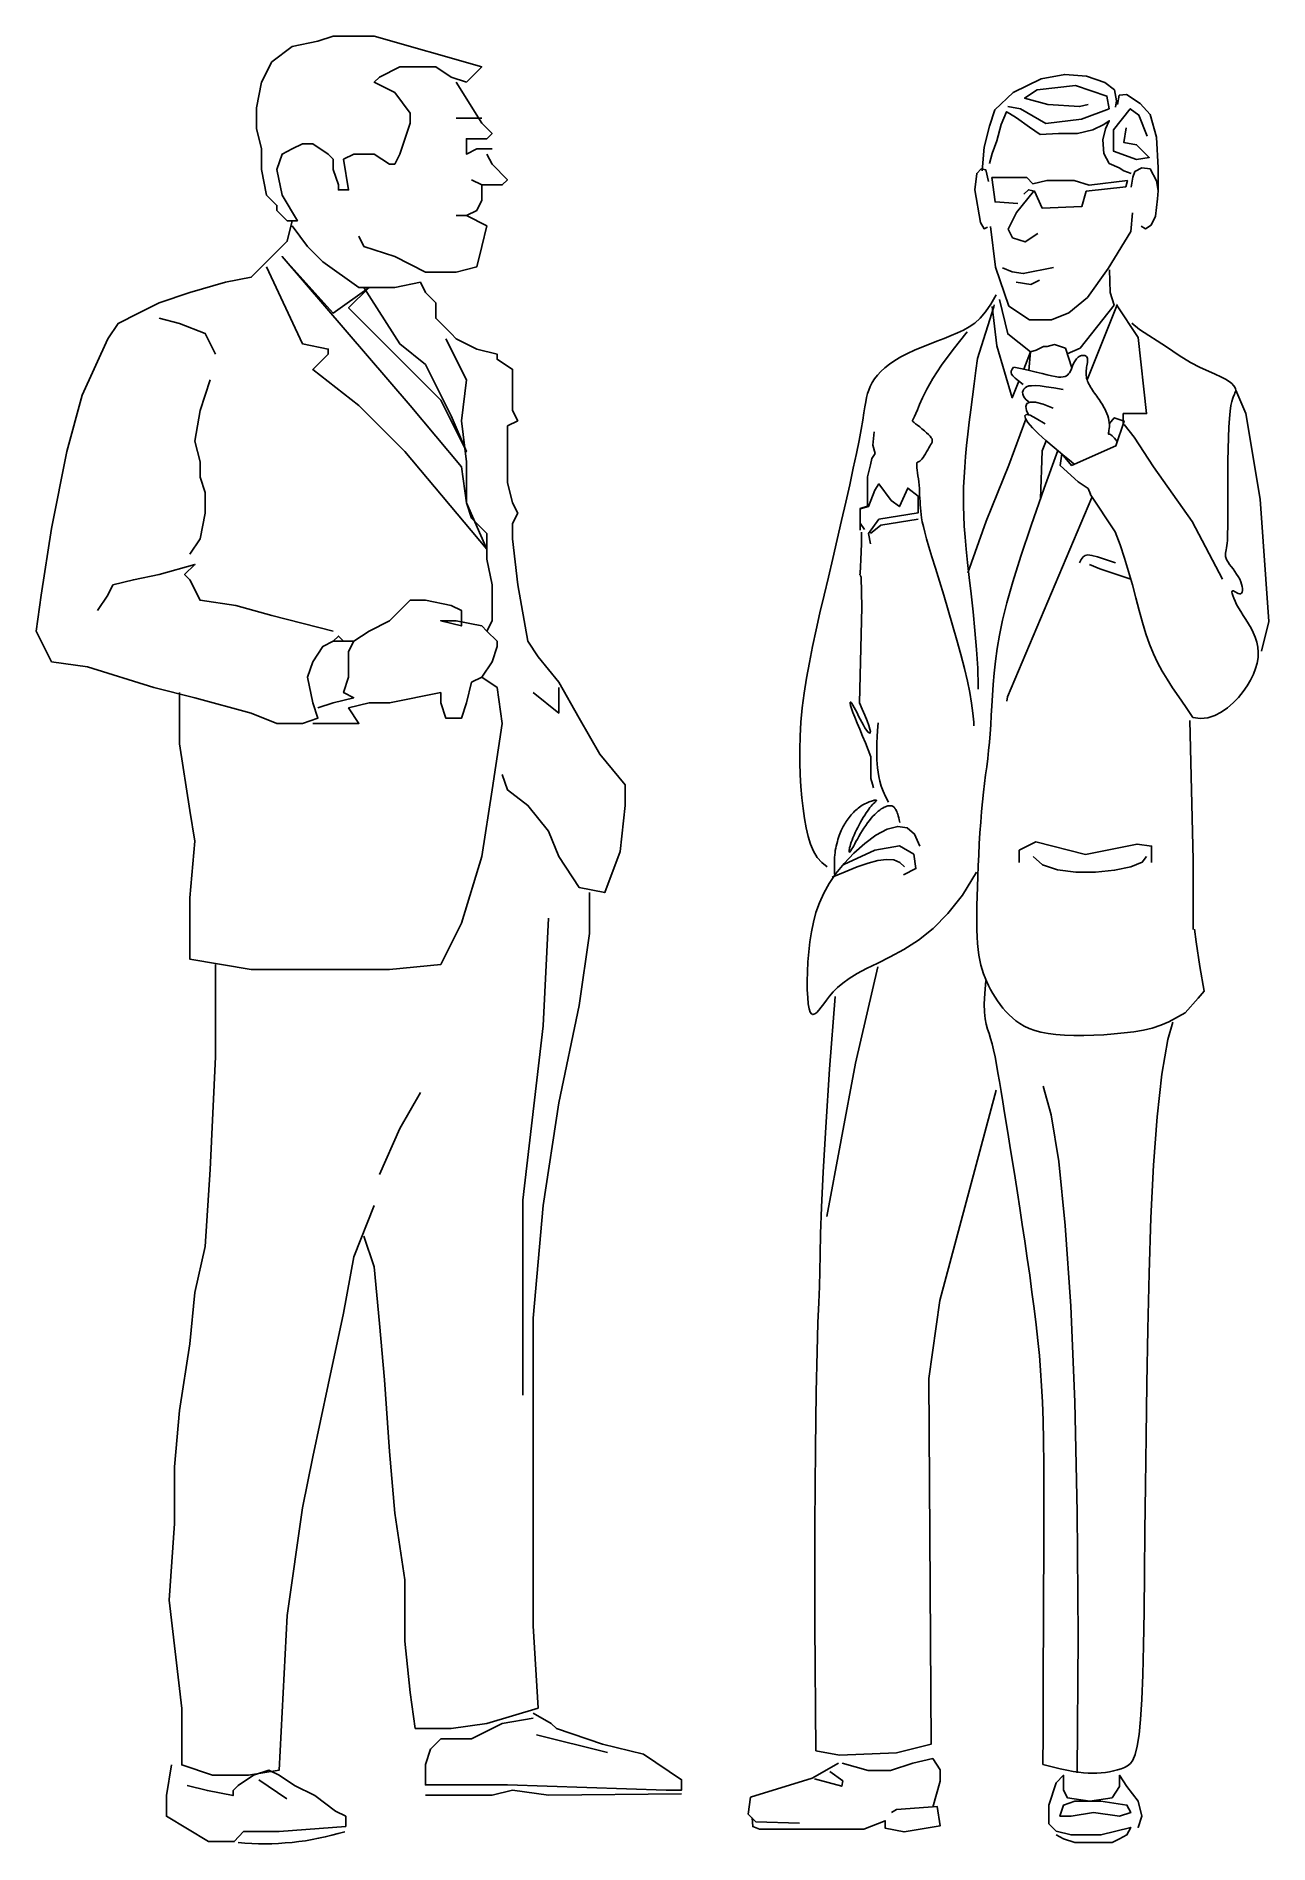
# Model space of a CAD drawing. Extents: x 204.6 to 205.85, y 95.61 to 97.45.
import ezdxf

# ---------------------------------------------------------------- set-up
doc = ezdxf.new("R2010")
doc.units = 0
doc.header["$MEASUREMENT"] = 0
doc.layers.add('L01', color=1, linetype='CONTINUOUS')

msp = doc.modelspace()

# ---------------------------------------------------------------- linework, layer by layer
at = {"layer": 'L01'}
for p, q in [((205.1044, 95.7206), (205.1767, 95.7029)), ((205.4872, 95.692), (205.5074, 95.6965)), ((205.5074, 95.6965), (205.515, 95.6851)), ((205.3849, 95.6768), (205.322, 95.6572)), ((205.4114, 95.692), (205.3849, 95.6768)), ((205.4152, 95.692), (205.4417, 95.6844)), ((205.4417, 95.6844), (205.4645, 95.6844)), ((205.4645, 95.6844), (205.4872, 95.692)), ((205.515, 95.6851), (205.515, 95.6737)), ((204.8217, 95.6748), (204.8503, 95.6556)), ((205.515, 95.6737), (205.5074, 95.6472)), ((205.322, 95.6572), (205.3198, 95.64))]:
    msp.add_line(p, q, dxfattribs=at)
for points in [[(205.0331, 97.4011), (205.0383, 97.4063), (205.0487, 97.4167), (204.9393, 97.448), (204.8976, 97.448), (204.8819, 97.4428), (204.8559, 97.4376), (204.835, 97.4219), (204.8246, 97.4011), (204.8194, 97.375), (204.8194, 97.3542), (204.8246, 97.3333), (204.8246, 97.3124), (204.8298, 97.2864), (204.8402, 97.2759), (204.8402, 97.2707), (204.8507, 97.2603), (204.8611, 97.2603), (204.8455, 97.2864), (204.8402, 97.3124), (204.8455, 97.3281), (204.8559, 97.3333), (204.8663, 97.3385), (204.8767, 97.3385), (204.8924, 97.3281), (204.8976, 97.3229), (204.8976, 97.3124), (204.9028, 97.2968), (204.9028, 97.2916), (204.9132, 97.2916), (204.908, 97.3229), (204.9184, 97.3281), (204.9393, 97.3281), (204.9549, 97.3177), (204.9549, 97.3177), (204.9601, 97.3177), (204.9653, 97.3281), (204.9757, 97.3594), (204.9757, 97.3698), (204.9601, 97.3907), (204.9393, 97.4011), (204.9445, 97.4063), (204.9653, 97.4167), (204.9862, 97.4167), (205.0018, 97.4167), (205.0174, 97.4063)], [(205.652, 95.6531), (205.6406, 95.6493), (205.6368, 95.6379), (205.6482, 95.6379), (205.6709, 95.6417), (205.6974, 95.6379), (205.7088, 95.6417), (205.705, 95.6493), (205.6785, 95.6531)]]:
    msp.add_lwpolyline(points, close=True, dxfattribs=at)
for points in [[(205.5577, 97.3112), (205.5596, 97.3352), (205.5651, 97.3565), (205.5706, 97.3731), (205.5891, 97.3906), (205.6177, 97.4045), (205.6418, 97.4091), (205.6639, 97.4073), (205.6824, 97.4008), (205.6925, 97.3934), (205.6944, 97.3823), (205.6935, 97.3759)], [(205.0226, 97.4011), (205.0487, 97.3594), (205.0591, 97.3489), (205.0539, 97.3437), (205.0331, 97.3437), (205.0331, 97.3385), (205.0331, 97.3281), (205.0435, 97.3333), (205.0591, 97.3333)], [(205.5837, 97.3764), (205.5966, 97.3742), (205.6224, 97.3592), (205.6589, 97.3635), (205.6869, 97.3742), (205.6847, 97.3871), (205.6525, 97.3979), (205.6138, 97.3936), (205.6009, 97.385), (205.6245, 97.3785), (205.6568, 97.3764), (205.6654, 97.3785)], [(205.6953, 97.3786), (205.6972, 97.3879), (205.7046, 97.3888), (205.7184, 97.3796), (205.7286, 97.3685), (205.735, 97.3454), (205.7369, 97.314), (205.7369, 97.2909)], [(205.5652, 97.3184), (205.5651, 97.3186), (205.5679, 97.3287), (205.5725, 97.3417), (205.5771, 97.3583), (205.5826, 97.3712), (205.5854, 97.3694), (205.5928, 97.3648), (205.6057, 97.3555), (205.6168, 97.3481), (205.6353, 97.3491), (205.6547, 97.3491), (205.6704, 97.3528), (205.6815, 97.3583), (205.687, 97.362), (205.6833, 97.3537), (205.6805, 97.3426), (205.6815, 97.3287), (205.687, 97.3186), (205.6972, 97.314), (205.7018, 97.3112), (205.7092, 97.3084)], [(205.7256, 97.3462), (205.717, 97.3678), (205.7084, 97.3742), (205.6912, 97.3527), (205.6912, 97.3312), (205.7148, 97.3226), (205.7277, 97.3247), (205.7148, 97.3376), (205.7019, 97.3398), (205.7041, 97.3549)], [(205.0226, 97.3646), (205.0487, 97.3646)], [(205.0539, 97.3281), (205.0591, 97.3177), (205.0748, 97.302), (205.0695, 97.2968), (205.0487, 97.2968), (205.0487, 97.2916), (205.0487, 97.2812), (205.0435, 97.2707), (205.0331, 97.2655), (205.0226, 97.2655)], [(205.5642, 97.3001), (205.5614, 97.3121), (205.5568, 97.313), (205.5522, 97.3084), (205.5503, 97.2918), (205.5559, 97.2585), (205.5596, 97.2521), (205.5633, 97.2539)], [(205.7193, 97.2548), (205.7239, 97.2521), (205.7295, 97.2558), (205.7341, 97.265), (205.736, 97.2826), (205.7369, 97.2909), (205.735, 97.301), (205.7286, 97.313), (205.7203, 97.314), (205.7129, 97.3103), (205.711, 97.3047), (205.7092, 97.2946)], [(205.0383, 97.302), (205.0487, 97.2968)], [(205.594, 97.2779), (205.5708, 97.2794), (205.5677, 97.3042), (205.6033, 97.3042), (205.6094, 97.298), (205.6234, 97.3011), (205.6512, 97.3011), (205.6667, 97.2965), (205.7054, 97.3011), (205.7038, 97.2949), (205.6636, 97.2903), (205.659, 97.2748), (205.6187, 97.2732), (205.611, 97.2903), (205.6048, 97.2918), (205.6002, 97.2872)], [(205.6142, 97.2474), (205.6014, 97.2388), (205.5886, 97.2431), (205.5843, 97.2516), (205.5928, 97.2687), (205.6099, 97.2901)], [(204.8559, 97.2603), (204.8507, 97.2394), (204.8402, 97.229), (204.8298, 97.2186), (204.8142, 97.2029), (204.7881, 97.1977), (204.7517, 97.1873), (204.7204, 97.1769), (204.6995, 97.1664), (204.6787, 97.156), (204.6683, 97.1404), (204.6422, 97.083), (204.6266, 97.0256), (204.611, 96.9474), (204.6005, 96.8796), (204.5953, 96.8431), (204.611, 96.8118), (204.6474, 96.8066), (204.7152, 96.7858), (204.7569, 96.7753), (204.8142, 96.7597), (204.8402, 96.7492), (204.8663, 96.7492), (204.8819, 96.7545), (204.8767, 96.7701), (204.8715, 96.7962), (204.8767, 96.8118), (204.8871, 96.8275), (204.8976, 96.8327), (204.9028, 96.8379), (204.908, 96.8327), (204.8976, 96.8327), (204.9184, 96.8327), (204.9132, 96.8223), (204.9132, 96.7962), (204.908, 96.7805), (204.9184, 96.7753), (204.8976, 96.7701), (204.8819, 96.7649)], [(204.9236, 97.2446), (204.9288, 97.2342), (204.9601, 97.2238), (204.9914, 97.2081), (205.0226, 97.2081), (205.0435, 97.2134), (205.0487, 97.2342), (205.0539, 97.2551), (205.0331, 97.2655)], [(205.5661, 97.2545), (205.5712, 97.2131), (205.5849, 97.1736), (205.6058, 97.1596), (205.6284, 97.1596), (205.6458, 97.1666), (205.665, 97.1823), (205.6859, 97.2119), (205.7089, 97.2493), (205.7107, 97.2685)], [(204.8559, 97.2551), (204.8715, 97.2342), (204.8871, 97.2186), (204.9236, 97.1925), (204.9497, 97.1925), (204.9601, 97.1925), (204.9862, 97.1977), (204.9914, 97.1873), (205.0018, 97.1769), (205.0018, 97.1664), (205.0018, 97.1612), (205.0174, 97.1456), (205.0226, 97.1404), (205.0226, 97.1404), (205.0435, 97.1299), (205.0643, 97.1247), (205.0643, 97.1195), (205.08, 97.1091), (205.08, 97.0726), (205.08, 97.0673), (205.0852, 97.0569), (205.0748, 97.0517), (205.0748, 97.0465), (205.0748, 97.0361), (205.0748, 97.0152), (205.0748, 96.9943), (205.08, 96.9735), (205.0852, 96.9631), (205.08, 96.9526), (205.08, 96.937), (205.0852, 96.89), (205.0956, 96.8327), (205.106, 96.817), (205.1269, 96.791), (205.1477, 96.7545), (205.1686, 96.718), (205.1946, 96.6867), (205.1946, 96.6658), (205.1894, 96.6189), (205.1738, 96.5772), (205.1477, 96.5824), (205.1269, 96.6137), (205.1164, 96.6397), (205.0956, 96.6658), (205.0748, 96.6815), (205.0695, 96.6971)], [(204.8298, 97.2134), (204.8663, 97.1351), (204.8924, 97.1299), (204.8924, 97.1247), (204.8767, 97.1091), (204.9236, 97.0726), (204.9705, 97.0256), (205.0539, 96.9265), (205.0331, 96.9735), (205.0279, 97.01), (204.9757, 97.0726), (204.8455, 97.2238), (204.8976, 97.1664), (204.934, 97.1925), (204.9132, 97.1716), (205.007, 97.0778), (205.0331, 97.0256), (205.0174, 97.0621), (204.9914, 97.1143), (204.9653, 97.1351), (204.9288, 97.1925)], [(205.6304, 97.2128), (205.5995, 97.2066), (205.5881, 97.2085), (205.5785, 97.2123)], [(205.6921, 97.1746), (205.688, 97.1874), (205.6871, 97.2105)], [(205.4, 96.6032), (205.3945, 96.6076), (205.39, 96.613), (205.3862, 96.6192), (205.3831, 96.6264), (205.3806, 96.6343), (205.3786, 96.643), (205.3769, 96.6525), (205.3755, 96.6626), (205.3743, 96.6734), (205.3733, 96.6849), (205.3725, 96.6969), (205.3721, 96.7095), (205.3721, 96.7226), (205.3724, 96.7362), (205.3733, 96.7503), (205.3746, 96.7649), (205.3765, 96.7798), (205.379, 96.7952), (205.3819, 96.8111), (205.3852, 96.8274), (205.3888, 96.8442), (205.3927, 96.8616), (205.3969, 96.8795), (205.4013, 96.898), (205.4057, 96.917), (205.4102, 96.9362), (205.4147, 96.9554), (205.4189, 96.974), (205.423, 96.9919), (205.4266, 97.0086), (205.4299, 97.0237), (205.4326, 97.037), (205.4347, 97.0482), (205.4363, 97.0574), (205.4375, 97.0649), (205.4385, 97.0712), (205.4394, 97.0763), (205.4402, 97.0807), (205.4411, 97.0845), (205.4423, 97.0882), (205.4438, 97.0919), (205.4458, 97.0957), (205.4482, 97.0995), (205.4511, 97.1033), (205.4546, 97.1071), (205.4586, 97.1109), (205.4634, 97.1146), (205.4688, 97.1183), (205.475, 97.1218), (205.4818, 97.1252), (205.489, 97.1286), (205.4965, 97.1318), (205.5041, 97.1349), (205.5117, 97.1379), (205.5191, 97.1407), (205.5261, 97.1435), (205.5327, 97.1462), (205.5388, 97.149), (205.5446, 97.1523), (205.5502, 97.1563), (205.5557, 97.1613), (205.5611, 97.1676), (205.5665, 97.1754), (205.5721, 97.1851)], [(205.5923, 97.1978), (205.6073, 97.1956), (205.6159, 97.1999)], [(205.57, 97.1747), (205.5697, 97.1729), (205.553, 97.1202), (205.5513, 97.1079), (205.5495, 97.0946), (205.5478, 97.0811), (205.5461, 97.068), (205.5446, 97.0554), (205.5432, 97.0434), (205.5419, 97.0318), (205.5408, 97.0206), (205.54, 97.0099), (205.5393, 96.9995), (205.5388, 96.9895), (205.5386, 96.9798), (205.5387, 96.9701), (205.539, 96.9602), (205.5395, 96.9499), (205.5404, 96.9387), (205.5415, 96.9265), (205.5429, 96.9129), (205.5445, 96.8977), (205.5464, 96.8808), (205.5484, 96.8626), (205.5504, 96.8435), (205.552, 96.8242), (205.5532, 96.8052), (205.5537, 96.787), (205.5536, 96.7841)], [(205.5951, 97.0972), (205.5883, 97.0803), (205.5728, 97.133), (205.568, 97.173)], [(205.5752, 97.1802), (205.5838, 97.1452), (205.607, 97.1269), (205.6125, 97.1288), (205.62, 97.1325), (205.6237, 97.1325), (205.6312, 97.1344), (205.6424, 97.1307), (205.649, 97.1108)], [(205.6442, 97.1251), (205.6573, 97.1307), (205.692, 97.1745)], [(205.6944, 97.1752), (205.6949, 97.1748), (205.6645, 97.0984)], [(205.6945, 97.1747), (205.7165, 97.1416), (205.7249, 97.0643), (205.7013, 97.0643), (205.7013, 97.0536)], [(204.7777, 97.1247), (204.7673, 97.1456), (204.7412, 97.156), (204.7204, 97.1612)], [(205.5493, 96.7468), (205.5491, 96.7503), (205.5482, 96.7596), (205.5468, 96.7697), (205.545, 96.7805), (205.5427, 96.7922), (205.5397, 96.8051), (205.5361, 96.8191), (205.5321, 96.8339), (205.5277, 96.8492), (205.5231, 96.8645), (205.5186, 96.8795), (205.5142, 96.8938), (205.5101, 96.907), (205.5065, 96.9187), (205.5036, 96.9286), (205.5012, 96.9369), (205.4993, 96.9437), (205.4979, 96.9494), (205.4968, 96.9541), (205.4961, 96.9582), (205.4955, 96.9617), (205.4952, 96.965), (205.4949, 96.9683), (205.4946, 96.9716), (205.4945, 96.9749), (205.4943, 96.9782), (205.4941, 96.9815), (205.494, 96.9847), (205.4938, 96.988), (205.4935, 96.9914), (205.4932, 96.9947), (205.4928, 96.9979), (205.4924, 97.001), (205.492, 97.004), (205.4917, 97.0067), (205.4914, 97.0091), (205.4912, 97.0111), (205.4912, 97.0126), (205.4912, 97.0137), (205.4915, 97.0144), (205.4918, 97.0148), (205.4923, 97.015), (205.4929, 97.0152), (205.4936, 97.0155), (205.4944, 97.016), (205.4954, 97.0168), (205.4964, 97.018), (205.4976, 97.0196), (205.4987, 97.0214), (205.4999, 97.0233), (205.5011, 97.0254), (205.5023, 97.0274), (205.5034, 97.0294), (205.5044, 97.0311), (205.5053, 97.0326), (205.5061, 97.0339), (205.5067, 97.0351), (205.507, 97.0362), (205.507, 97.0373), (205.5067, 97.0385), (205.5059, 97.0397), (205.5048, 97.0412), (205.5031, 97.0429), (205.5011, 97.0447), (205.4989, 97.0467), (205.4965, 97.0487), (205.4942, 97.0506), (205.492, 97.0523), (205.49, 97.0538), (205.4885, 97.055), (205.4874, 97.0558), (205.4869, 97.0564), (205.4867, 97.0571), (205.4871, 97.0579), (205.4878, 97.0593), (205.4888, 97.0613), (205.4903, 97.0642), (205.492, 97.0682), (205.494, 97.0735), (205.497, 97.0803), (205.5013, 97.0891), (205.5075, 97.1), (205.5163, 97.1134), (205.5281, 97.1295), (205.5425, 97.1474)], [(205.7721, 96.7553), (205.7798, 96.7542), (205.7872, 96.7549), (205.7943, 96.7571), (205.801, 96.7605), (205.8073, 96.7649), (205.8131, 96.77), (205.8184, 96.7756), (205.8231, 96.7815), (205.8273, 96.7874), (205.8308, 96.7933), (205.8336, 96.7991), (205.8358, 96.8049), (205.8374, 96.8105), (205.8384, 96.8161), (205.8386, 96.8215), (205.8382, 96.8268), (205.8372, 96.8319), (205.8356, 96.8368), (205.8335, 96.8416), (205.8312, 96.8461), (205.8286, 96.8506), (205.8259, 96.8548), (205.8233, 96.8589), (205.8208, 96.8629), (205.8186, 96.8667), (205.8166, 96.8702), (205.815, 96.8735), (205.8137, 96.8765), (205.8127, 96.8791), (205.812, 96.8812), (205.8118, 96.8827), (205.8119, 96.8837), (205.8124, 96.884), (205.8133, 96.8839), (205.8144, 96.8834), (205.8156, 96.8827), (205.8169, 96.882), (205.8183, 96.8814), (205.8195, 96.881), (205.8206, 96.8811), (205.8215, 96.8817), (205.8221, 96.8828), (205.8224, 96.8843), (205.8225, 96.8862), (205.8223, 96.8884), (205.8217, 96.8908), (205.8209, 96.8933), (205.8198, 96.8959), (205.8183, 96.8985), (205.8166, 96.9011), (205.8148, 96.9037), (205.8129, 96.9062), (205.811, 96.9086), (205.8093, 96.9109), (205.8078, 96.9131), (205.8067, 96.9152), (205.8059, 96.917), (205.8054, 96.9188), (205.8053, 96.9205), (205.8053, 96.9223), (205.8056, 96.924), (205.8059, 96.9258), (205.8063, 96.9278), (205.8067, 96.93), (205.8069, 96.9325), (205.8072, 96.9353), (205.8073, 96.9387), (205.8074, 96.9429), (205.8075, 96.948), (205.8075, 96.9541), (205.8075, 96.9615), (205.8075, 96.9702), (205.8075, 96.9804), (205.8076, 96.9918), (205.8076, 97.0038), (205.8077, 97.0161), (205.808, 97.0282), (205.8083, 97.0398), (205.8087, 97.0503), (205.8093, 97.0594), (205.81, 97.0667), (205.8108, 97.0723), (205.8117, 97.0766), (205.8127, 97.0798), (205.8135, 97.0821), (205.8143, 97.0838), (205.8149, 97.0852), (205.8154, 97.0865), (205.8156, 97.0879), (205.8154, 97.0894), (205.8148, 97.0911), (205.8135, 97.0929), (205.8116, 97.0949), (205.8089, 97.097), (205.8053, 97.0993), (205.8006, 97.1016), (205.7948, 97.1042), (205.7878, 97.1072), (205.7794, 97.1111), (205.7696, 97.1163), (205.7582, 97.1232), (205.7451, 97.1321), (205.7176, 97.1499), (205.7101, 97.1562)], [(205.0122, 97.1404), (205.0331, 97.0986), (205.0279, 97.0569), (205.0331, 97.0152), (205.0331, 96.9735), (205.0383, 96.9578), (205.0539, 96.9422), (205.0539, 96.9161), (205.0591, 96.89), (205.0591, 96.8535), (205.0539, 96.8431), (205.0643, 96.8327), (205.0643, 96.8275), (205.0591, 96.8118), (205.0487, 96.7962), (205.0643, 96.7858), (205.0695, 96.7492), (205.0591, 96.6815), (205.0487, 96.6137), (205.0279, 96.5459), (205.007, 96.5042), (204.9549, 96.4989), (204.8767, 96.4989), (204.8142, 96.4989), (204.7517, 96.5094), (204.7517, 96.5719), (204.7569, 96.6293), (204.7517, 96.6606), (204.7412, 96.7284), (204.7412, 96.7805)], [(205.5994, 97.0937), (205.5947, 97.0974), (205.5913, 97.1003), (205.589, 97.1026), (205.5876, 97.1044), (205.5871, 97.106), (205.5873, 97.1075), (205.5882, 97.1093), (205.5896, 97.1114)], [(205.5898, 97.1115), (205.5984, 97.1098), (205.606, 97.1081), (205.6128, 97.1065), (205.6187, 97.105), (205.6238, 97.1037), (205.6282, 97.1027), (205.632, 97.1019), (205.6352, 97.1014), (205.6379, 97.1013), (205.6401, 97.1015), (205.642, 97.1019), (205.6435, 97.1026), (205.6447, 97.1035), (205.6457, 97.1045), (205.6465, 97.1055), (205.6471, 97.1066), (205.6477, 97.1076), (205.6481, 97.1086), (205.6486, 97.1097), (205.649, 97.1107), (205.6493, 97.1117), (205.6497, 97.1127), (205.6501, 97.1137), (205.6506, 97.1147), (205.6511, 97.1158), (205.6516, 97.1169), (205.6523, 97.118), (205.653, 97.119), (205.6537, 97.12), (205.6546, 97.1209), (205.6555, 97.1216), (205.6565, 97.1223), (205.6576, 97.1228), (205.6588, 97.1232), (205.6599, 97.1234), (205.6611, 97.1234), (205.6621, 97.1232), (205.663, 97.1228), (205.6638, 97.1222), (205.6644, 97.1214), (205.6648, 97.1203), (205.6649, 97.119), (205.6649, 97.1176), (205.6648, 97.1161), (205.6646, 97.1145), (205.6643, 97.1129), (205.664, 97.1113), (205.6638, 97.1097), (205.6636, 97.1082), (205.6634, 97.1068), (205.6634, 97.1054), (205.6634, 97.1041), (205.6635, 97.1028), (205.6637, 97.1015), (205.664, 97.1001), (205.6644, 97.0987), (205.6649, 97.0973), (205.6656, 97.0958), (205.6663, 97.0943), (205.6671, 97.0927), (205.668, 97.0911), (205.669, 97.0896), (205.67, 97.088), (205.671, 97.0865), (205.6721, 97.0849), (205.6732, 97.0834), (205.6743, 97.0819), (205.6754, 97.0803), (205.6766, 97.0787), (205.6778, 97.077), (205.6789, 97.0752), (205.6801, 97.0733), (205.6813, 97.0712), (205.6824, 97.069), (205.6835, 97.0667), (205.6845, 97.0644), (205.6854, 97.062), (205.6861, 97.0596), (205.6867, 97.0573), (205.687, 97.055), (205.6871, 97.0528), (205.6871, 97.0508), (205.6869, 97.0489), (205.6867, 97.0472), (205.6864, 97.0458), (205.6862, 97.0446), (205.6862, 97.0438), (205.6862, 97.0434), (205.6865, 97.0433), (205.6872, 97.0432), (205.6883, 97.0428), (205.6899, 97.0417), (205.6923, 97.0394), (205.6952, 97.036)], [(205.6053, 97.1082), (205.607, 97.1269), (205.6, 97.1094)], [(204.7517, 96.9213), (204.7621, 96.937), (204.7673, 96.9631), (204.7673, 96.9839), (204.7621, 96.9996), (204.7621, 97.0152), (204.7569, 97.0361), (204.7621, 97.0673), (204.7725, 97.0986)], [(205.6051, 97.0762), (205.6026, 97.0781), (205.6008, 97.0801), (205.5996, 97.0821), (205.599, 97.0841), (205.5989, 97.0859), (205.5993, 97.0877), (205.6001, 97.0892), (205.6013, 97.0905), (205.6029, 97.0916), (205.6051, 97.0923), (205.608, 97.0926), (205.6118, 97.0927), (205.6167, 97.0923), (205.6229, 97.0915), (205.6307, 97.0903), (205.6401, 97.0887)], [(205.6049, 97.0628), (205.6028, 97.0672), (205.6021, 97.0714), (205.6033, 97.0744), (205.6065, 97.0759), (205.612, 97.0759), (205.6198, 97.0739), (205.6301, 97.0699)], [(205.8156, 97.0881), (205.8259, 97.0643), (205.8406, 96.9771), (205.8494, 96.8529), (205.842, 96.8225)], [(205.6022, 97.0585), (205.585, 97.0117), (205.5619, 96.9549), (205.543, 96.9023)], [(205.6512, 97.0127), (205.6485, 97.0151), (205.6399, 97.0224), (205.631, 97.0297), (205.6225, 97.0368), (205.6149, 97.0435), (205.6088, 97.0497), (205.6043, 97.055), (205.6017, 97.0592), (205.6011, 97.0621), (205.6026, 97.0633), (205.6065, 97.0625), (205.6128, 97.0594), (205.6218, 97.0539)], [(205.6042, 97.0642), (205.6038, 97.063)], [(205.6871, 97.054), (205.692, 97.06), (205.702, 97.0566), (205.6937, 97.0316), (205.6486, 97.0115), (205.6386, 97.0232), (205.6369, 97.0115), (205.6553, 96.9948), (205.6655, 96.9881)], [(205.448, 97.0458), (205.4464, 97.0322), (205.4488, 97.0236), (205.4456, 97.0186), (205.444, 97.0122), (205.4409, 97), (205.4409, 96.97), (205.4337, 96.9678), (205.4337, 96.9457)], [(205.6227, 97.0366), (205.6186, 97.0264), (205.6169, 96.9777)], [(205.7023, 97.0533), (205.7124, 97.0404), (205.732, 97.0102), (205.7713, 96.9545), (205.8023, 96.8959)], [(205.7837, 96.477), (205.7774, 96.4698), (205.7642, 96.455), (205.7476, 96.4459), (205.7395, 96.4422), (205.7308, 96.4394), (205.7217, 96.4372), (205.7121, 96.4356), (205.7022, 96.4344), (205.692, 96.4334), (205.6816, 96.4326), (205.6712, 96.4321), (205.661, 96.4319), (205.6511, 96.4319), (205.6416, 96.4323), (205.6328, 96.4329), (205.6247, 96.434), (205.6175, 96.4353), (205.6112, 96.437), (205.6055, 96.439), (205.6006, 96.4413), (205.5961, 96.4439), (205.5921, 96.4467), (205.5885, 96.4497), (205.5851, 96.4529), (205.5819, 96.4562), (205.5789, 96.4597), (205.576, 96.4633), (205.5733, 96.4671), (205.5708, 96.4709), (205.5684, 96.4747), (205.5662, 96.4786), (205.5642, 96.4826), (205.5623, 96.4865), (205.5606, 96.4905), (205.559, 96.4947), (205.5576, 96.499), (205.5564, 96.5035), (205.5553, 96.5084), (205.5544, 96.5136), (205.5537, 96.5193), (205.5531, 96.5254), (205.5527, 96.5321), (205.5524, 96.5392), (205.5523, 96.5469), (205.5522, 96.5551), (205.5523, 96.5639), (205.5525, 96.5732), (205.5528, 96.5831), (205.5532, 96.5935), (205.5536, 96.6044), (205.5542, 96.6155), (205.5548, 96.6267), (205.5555, 96.6379), (205.5563, 96.6488), (205.5571, 96.6595), (205.5581, 96.6696), (205.5591, 96.6791), (205.5601, 96.6882), (205.5612, 96.6968), (205.5623, 96.7051), (205.5634, 96.7134), (205.5643, 96.7216), (205.5652, 96.73), (205.5659, 96.7387), (205.5665, 96.7477), (205.567, 96.7572), (205.5675, 96.7672), (205.5681, 96.7777), (205.5688, 96.7887), (205.5698, 96.8002), (205.5712, 96.8124), (205.5729, 96.8252), (205.5752, 96.8388), (205.5783, 96.854), (205.5827, 96.8718), (205.5888, 96.8932), (205.5969, 96.9191), (205.6074, 96.9505), (205.6207, 96.9884), (205.6346, 97.0267)], [(205.4442, 96.9317), (205.4421, 96.9422), (205.4526, 96.957), (205.4925, 96.9633), (205.4925, 96.9801), (205.482, 96.9885), (205.4736, 96.9696), (205.4652, 96.9759), (205.4526, 96.9927), (205.4484, 96.9864), (205.4421, 96.9696), (205.4337, 96.9675), (205.4337, 96.9528), (205.4379, 96.9464)], [(205.6679, 96.9824), (205.6655, 96.9881)], [(205.7721, 96.7553), (205.7645, 96.7664), (205.7577, 96.7763), (205.7515, 96.7855), (205.7459, 96.7941), (205.7408, 96.8024), (205.7361, 96.811), (205.7319, 96.8199), (205.7279, 96.8296), (205.7243, 96.8402), (205.7208, 96.8518), (205.7175, 96.8641), (205.7141, 96.877), (205.7105, 96.8902), (205.7067, 96.9037), (205.7026, 96.9173), (205.6981, 96.9308), (205.693, 96.9441), (205.6676, 96.9824)], [(205.5828, 96.7719), (205.5834, 96.7763), (205.6694, 96.9788)], [(205.4442, 96.9422), (205.4547, 96.9507), (205.4925, 96.957)], [(205.4348, 96.9435), (205.4348, 96.941), (205.4348, 96.9322), (205.4347, 96.9237), (205.4344, 96.9157), (205.434, 96.9085), (205.4335, 96.9021), (205.4333, 96.9004)], [(204.8976, 96.8431), (204.835, 96.8588), (204.7986, 96.8692), (204.7621, 96.8744), (204.7517, 96.8953), (204.7464, 96.9005), (204.7569, 96.9109), (204.7204, 96.9005), (204.6943, 96.8953), (204.6735, 96.89), (204.6683, 96.8796), (204.6579, 96.864)], [(205.6934, 96.9126), (205.6831, 96.916), (205.6752, 96.9185), (205.6694, 96.92), (205.6653, 96.9205), (205.6624, 96.92), (205.6603, 96.9185), (205.6585, 96.916), (205.6568, 96.9126)], [(205.667, 96.9107), (205.6775, 96.9065), (205.709, 96.896)], [(205.4337, 96.9), (205.4346, 96.8979), (205.4352, 96.8673), (205.4329, 96.7702), (205.4357, 96.7638), (205.4383, 96.7575), (205.4406, 96.7518), (205.4424, 96.7471), (205.4435, 96.7435), (205.444, 96.741), (205.4439, 96.7396), (205.4435, 96.7391), (205.4426, 96.7395), (205.4414, 96.7406), (205.44, 96.7423), (205.4385, 96.7446), (205.4369, 96.7473), (205.4353, 96.7503), (205.4336, 96.7535), (205.432, 96.7567), (205.4304, 96.7599), (205.4289, 96.7629), (205.4275, 96.7655), (205.4263, 96.7677), (205.4252, 96.7694), (205.4243, 96.7705), (205.4237, 96.7709), (205.4234, 96.7705), (205.4234, 96.7693), (205.4239, 96.7673), (205.4248, 96.7643), (205.4263, 96.7604), (205.4282, 96.7554), (205.4306, 96.7496), (205.4333, 96.7432), (205.4361, 96.7363), (205.439, 96.7293), (205.4418, 96.7222), (205.4444, 96.7153), (205.4444, 96.6932), (205.4461, 96.6873), (205.447, 96.6837)], [(205.0539, 96.8431), (205.0487, 96.8483), (205.0226, 96.8535), (205.007, 96.8535), (205.007, 96.8535), (205.0279, 96.8483), (205.0279, 96.864), (205.0174, 96.8692), (204.9914, 96.8744), (204.9757, 96.8744), (204.9549, 96.8535), (204.934, 96.8431), (204.9184, 96.8327)], [(204.8767, 96.7492), (204.9132, 96.7492), (204.9236, 96.7492), (204.9132, 96.7649), (204.934, 96.7701), (204.9549, 96.7701), (205.007, 96.7805), (205.007, 96.7701), (205.0122, 96.7545), (205.0279, 96.7545), (205.0331, 96.7701), (205.0383, 96.791), (205.0487, 96.7962)], [(205.1008, 96.7805), (205.1269, 96.7597), (205.1269, 96.7858)], [(205.4518, 96.7497), (205.4513, 96.742), (205.4509, 96.7354), (205.4506, 96.7296), (205.4505, 96.7246), (205.4504, 96.7202), (205.4505, 96.716), (205.4507, 96.7121), (205.451, 96.7082), (205.4513, 96.704), (205.4519, 96.6997), (205.4526, 96.6952), (205.4536, 96.6905), (205.4551, 96.6855), (205.457, 96.6803), (205.4594, 96.6748), (205.4625, 96.6691)], [(205.7689, 96.7523), (205.7725, 96.6105), (205.7725, 96.5397)], [(205.4074, 96.5958), (205.4074, 96.6001), (205.4074, 96.6039), (205.4074, 96.6073), (205.4075, 96.6102), (205.4076, 96.6129), (205.4078, 96.6154), (205.408, 96.6177), (205.4083, 96.6199), (205.4087, 96.6222), (205.4092, 96.6245), (205.4098, 96.6267), (205.4104, 96.629), (205.411, 96.6311), (205.4117, 96.6332), (205.4123, 96.6351), (205.413, 96.637), (205.4137, 96.6386), (205.4143, 96.6402), (205.415, 96.6416), (205.4157, 96.643), (205.4164, 96.6443), (205.4171, 96.6455), (205.4178, 96.6468), (205.4186, 96.6481), (205.4195, 96.6494), (205.4204, 96.6507), (205.4213, 96.652), (205.4223, 96.6534), (205.4233, 96.6547), (205.4244, 96.6561), (205.4256, 96.6574), (205.4267, 96.6586), (205.4279, 96.6598), (205.4292, 96.661), (205.4304, 96.6621), (205.4317, 96.6631), (205.433, 96.6641), (205.4344, 96.6651), (205.4358, 96.6659), (205.4371, 96.6667), (205.4385, 96.6675), (205.4399, 96.6681), (205.4413, 96.6687), (205.4426, 96.6693), (205.4439, 96.6698), (205.4451, 96.6702), (205.4462, 96.6705), (205.4471, 96.6708), (205.448, 96.6711), (205.4487, 96.6712), (205.4493, 96.6713), (205.4498, 96.6713), (205.4501, 96.6713), (205.4502, 96.6711), (205.4502, 96.6709), (205.45, 96.6706), (205.4497, 96.6702), (205.4492, 96.6696), (205.4485, 96.669), (205.4478, 96.6682), (205.4469, 96.6673), (205.4459, 96.6663), (205.4448, 96.665), (205.4436, 96.6636), (205.4423, 96.6619), (205.441, 96.6601), (205.4396, 96.6581), (205.4382, 96.6559), (205.4367, 96.6536), (205.4353, 96.6512), (205.4339, 96.6487), (205.4325, 96.6461), (205.4311, 96.6435), (205.4298, 96.6408), (205.4285, 96.6381), (205.4274, 96.6355), (205.4263, 96.633), (205.4254, 96.6306), (205.4245, 96.6283), (205.4238, 96.6262), (205.4233, 96.6244), (205.4229, 96.6228), (205.4226, 96.6214), (205.4225, 96.6203), (205.4224, 96.6194), (205.4225, 96.6188), (205.4227, 96.6184), (205.4229, 96.6183), (205.4232, 96.6184), (205.4235, 96.6188), (205.424, 96.6195), (205.4246, 96.6204), (205.4252, 96.6216), (205.426, 96.623), (205.427, 96.6248), (205.4281, 96.6268), (205.4293, 96.6291), (205.4308, 96.6316), (205.4323, 96.6343), (205.4339, 96.6371), (205.4356, 96.6399), (205.4374, 96.6427), (205.4393, 96.6455), (205.4411, 96.6481), (205.443, 96.6505), (205.4448, 96.6527), (205.4466, 96.6548), (205.4484, 96.6566), (205.4502, 96.6583), (205.4519, 96.6598), (205.4535, 96.6611), (205.4551, 96.6622), (205.4566, 96.6631), (205.458, 96.6639), (205.4594, 96.6645), (205.4606, 96.665), (205.4618, 96.6653), (205.4629, 96.6655), (205.4639, 96.6655), (205.4648, 96.6655), (205.4657, 96.6653), (205.4664, 96.6651), (205.4671, 96.6647), (205.4677, 96.6643), (205.4683, 96.6637), (205.4688, 96.6631), (205.4693, 96.6623), (205.4698, 96.6615), (205.4703, 96.6606), (205.4708, 96.6595), (205.4713, 96.6583), (205.4718, 96.6569), (205.4723, 96.6552), (205.4728, 96.6533), (205.4734, 96.6511), (205.474, 96.6485)], [(205.5519, 96.5979), (205.5377, 96.5747), (205.5229, 96.5559), (205.5078, 96.5407), (205.4928, 96.5287), (205.4781, 96.5192), (205.4642, 96.5117), (205.4515, 96.5055), (205.4401, 96.5001), (205.4305, 96.4949), (205.4225, 96.4899), (205.4159, 96.4851), (205.4104, 96.4805), (205.406, 96.4761), (205.4023, 96.4719), (205.3992, 96.4679), (205.3965, 96.4642), (205.3939, 96.4608), (205.3916, 96.4577), (205.3894, 96.4553), (205.3874, 96.4537), (205.3856, 96.4531), (205.3841, 96.4537), (205.3827, 96.4555), (205.3816, 96.459), (205.3808, 96.4641), (205.3802, 96.4706), (205.3798, 96.4784), (205.3798, 96.4872), (205.38, 96.4967), (205.3805, 96.5067), (205.3813, 96.5169), (205.3825, 96.5272), (205.384, 96.5372), (205.386, 96.5471), (205.3886, 96.5568), (205.3921, 96.5666), (205.3965, 96.5764), (205.4021, 96.5863), (205.409, 96.5964), (205.4174, 96.6067), (205.4273, 96.6172), (205.4383, 96.6271), (205.4497, 96.6356), (205.4611, 96.6416), (205.4718, 96.6444), (205.4813, 96.6431), (205.489, 96.6366), (205.4943, 96.6242)], [(205.4778, 96.5952), (205.4904, 96.6015), (205.4883, 96.6162), (205.4736, 96.6246), (205.4484, 96.6204), (205.4169, 96.6057)], [(205.5955, 96.6076), (205.5955, 96.6202), (205.6123, 96.6286), (205.6628, 96.616), (205.7153, 96.6265), (205.73, 96.6244), (205.73, 96.6076)], [(205.6096, 96.6137), (205.6191, 96.6055), (205.6342, 96.6004), (205.653, 96.598), (205.6731, 96.5979), (205.6925, 96.5999), (205.7091, 96.6034), (205.7206, 96.6081), (205.7249, 96.6137)], [(205.4052, 96.5927), (205.4185, 96.5983), (205.4307, 96.6032), (205.4418, 96.6071), (205.4517, 96.6097), (205.4604, 96.6109), (205.4678, 96.6104), (205.4739, 96.6079), (205.4786, 96.6032)], [(204.9288, 96.2278), (204.9393, 96.1965), (204.9445, 96.1391), (204.9497, 96.0818), (204.9549, 96.0088), (204.9601, 95.9462), (204.9705, 95.8784), (204.9705, 95.8158), (204.9757, 95.7637), (204.981, 95.7272), (205.0174, 95.7272), (205.0539, 95.7324), (205.106, 95.748), (205.1008, 95.8315), (205.1008, 95.941), (205.1008, 96.04), (205.1008, 96.1443), (205.1112, 96.2591), (205.1269, 96.3634), (205.1477, 96.4624), (205.1581, 96.5354), (205.1581, 96.5772)], [(205.1164, 96.5511), (205.1112, 96.4416), (205.0904, 96.2643), (205.0904, 96.0661)], [(205.7837, 96.477), (205.7793, 96.5019), (205.7754, 96.527), (205.7736, 96.5398)], [(204.7777, 96.5042), (204.7777, 96.4103), (204.7725, 96.2956), (204.7673, 96.2173), (204.7569, 96.1704), (204.7517, 96.1183), (204.7412, 96.0505), (204.736, 95.9931), (204.736, 95.9357), (204.7308, 95.8575), (204.7435, 95.7475), (204.7435, 95.6902), (204.7748, 95.6797), (204.8113, 95.6797), (204.8426, 95.6849), (204.8507, 95.8419), (204.8663, 95.9514), (204.8767, 96.0035), (204.8924, 96.0765), (204.908, 96.1496), (204.9184, 96.2069), (204.9393, 96.2591)], [(205.3998, 96.2478), (205.4287, 96.4036), (205.4517, 96.5016)], [(205.6195, 95.6905), (205.6196, 95.7207), (205.6197, 95.7544), (205.6199, 95.7905), (205.6201, 95.828), (205.6202, 95.8656), (205.6204, 95.9023), (205.6205, 95.9369), (205.6205, 95.9684), (205.6203, 95.9959), (205.6201, 96.0197), (205.6196, 96.0405), (205.619, 96.059), (205.6182, 96.0757), (205.6172, 96.0913), (205.6159, 96.1064), (205.6144, 96.1216), (205.6126, 96.1375), (205.6106, 96.1541), (205.6084, 96.171), (205.6061, 96.1882), (205.6036, 96.2055), (205.6011, 96.2227), (205.5985, 96.2397), (205.596, 96.2561), (205.5936, 96.272), (205.5912, 96.2872), (205.5889, 96.3017), (205.5866, 96.3156), (205.5845, 96.3289), (205.5825, 96.3414), (205.5805, 96.3533), (205.5787, 96.3645), (205.577, 96.375), (205.5754, 96.3849), (205.5738, 96.394), (205.5723, 96.4024), (205.5708, 96.4101), (205.5693, 96.4171), (205.5678, 96.4233), (205.5663, 96.4289), (205.5647, 96.4338), (205.5631, 96.4384), (205.5617, 96.4433), (205.5606, 96.4489), (205.56, 96.4556), (205.5598, 96.464), (205.5603, 96.4746), (205.5616, 96.4877)], [(205.3884, 95.7045), (205.3876, 95.8334), (205.3875, 95.9346), (205.388, 96.0119), (205.3887, 96.0693), (205.3897, 96.1106), (205.3907, 96.1397), (205.3917, 96.1604), (205.3924, 96.1767), (205.3927, 96.1921), (205.393, 96.2092), (205.3934, 96.2302), (205.3943, 96.2572), (205.3959, 96.2927), (205.3986, 96.3387), (205.4025, 96.3975), (205.4081, 96.4715)], [(205.6195, 95.6905), (205.6288, 95.6882), (205.6369, 95.6863), (205.644, 95.6848), (205.6502, 95.6836), (205.6557, 95.6827), (205.6608, 95.6821), (205.6655, 95.6818), (205.67, 95.6816), (205.6744, 95.6818), (205.6788, 95.6821), (205.6832, 95.6825), (205.6874, 95.6832), (205.6914, 95.6841), (205.6953, 95.6851), (205.699, 95.6862), (205.7024, 95.6875), (205.7056, 95.6891), (205.7085, 95.6914), (205.7111, 95.6951), (205.7134, 95.7008), (205.7155, 95.7092), (205.7173, 95.7209), (205.7188, 95.7364), (205.72, 95.7565), (205.721, 95.7816), (205.7218, 95.8116), (205.7224, 95.8461), (205.7229, 95.885), (205.7233, 95.9278), (205.7238, 95.9744), (205.7244, 96.0244), (205.7252, 96.0776), (205.7261, 96.1333), (205.7275, 96.1902), (205.7294, 96.2463), (205.7321, 96.2999), (205.7357, 96.3492), (205.7405, 96.3924), (205.7465, 96.4277), (205.7518, 96.4455)], [(205.3884, 95.7045), (205.4126, 95.7001), (205.4705, 95.7023), (205.5057, 95.7111), (205.5035, 96.0832), (205.5145, 96.1624), (205.5719, 96.3762)], [(205.6196, 96.3802), (205.628, 96.3512), (205.6356, 96.3036), (205.6422, 96.2385), (205.6478, 96.1567), (205.6519, 96.0593), (205.6545, 95.9471), (205.6554, 95.8211), (205.6542, 95.6822)], [(204.9445, 96.2904), (204.9653, 96.3373), (204.9862, 96.3738)], [(205.007, 95.7167), (204.9966, 95.7063), (204.9914, 95.6907), (204.9914, 95.6698), (205.0591, 95.6698), (205.0748, 95.6698), (205.2363, 95.6646), (205.2519, 95.6646), (205.2519, 95.675), (205.2132, 95.7009), (205.1715, 95.7113), (205.1246, 95.727), (205.1194, 95.7322), (205.1008, 95.7428)], [(205.007, 95.7167), (205.0383, 95.7167), (205.0695, 95.7324), (205.1008, 95.7376)], [(204.7488, 95.6693), (204.7696, 95.6641), (204.7957, 95.6589), (204.7957, 95.6641), (204.8009, 95.6693), (204.8165, 95.6797), (204.8321, 95.6849), (204.8426, 95.6797), (204.8582, 95.6693), (204.879, 95.6589), (204.8999, 95.6432), (204.9103, 95.638), (204.9103, 95.6276), (204.8426, 95.6224), (204.8061, 95.6224), (204.7968, 95.6122), (204.7708, 95.6122), (204.7279, 95.638), (204.7279, 95.6589), (204.7331, 95.6902)], [(205.4028, 95.6835), (205.416, 95.6738), (205.4148, 95.6685), (205.3872, 95.676)], [(205.633, 95.6189), (205.6406, 95.6151), (205.652, 95.6114), (205.6899, 95.6114), (205.6974, 95.6151), (205.705, 95.6189), (205.7088, 95.6265), (205.6785, 95.6189), (205.6482, 95.6189), (205.633, 95.6227), (205.6254, 95.6303), (205.6254, 95.6493), (205.633, 95.672), (205.6406, 95.6796), (205.6406, 95.6644), (205.6444, 95.6568), (205.6671, 95.6531), (205.6899, 95.6568), (205.6974, 95.6682), (205.6974, 95.6796), (205.705, 95.6682), (205.7164, 95.6531), (205.7202, 95.6379), (205.7164, 95.6265), (205.7164, 95.6265)], [(204.9914, 95.6594), (205.0591, 95.6594), (205.08, 95.6646), (205.1164, 95.6594), (205.2518, 95.6607)], [(205.3198, 95.64), (205.3274, 95.6324), (205.3719, 95.6309)], [(205.4654, 95.6419), (205.4706, 95.6447), (205.5119, 95.6479), (205.515, 95.6282), (205.4782, 95.622), (205.4592, 95.6258), (205.4592, 95.6334), (205.4374, 95.6249), (205.3957, 95.6249), (205.3312, 95.6249), (205.3243, 95.6275), (205.3236, 95.6362)]]:
    msp.add_lwpolyline(points, dxfattribs=at)
msp.add_arc((204.8271, 95.8895), 0.2796, 264.6259, 287.0884, dxfattribs=at)

doc.saveas('drawing.dxf')
